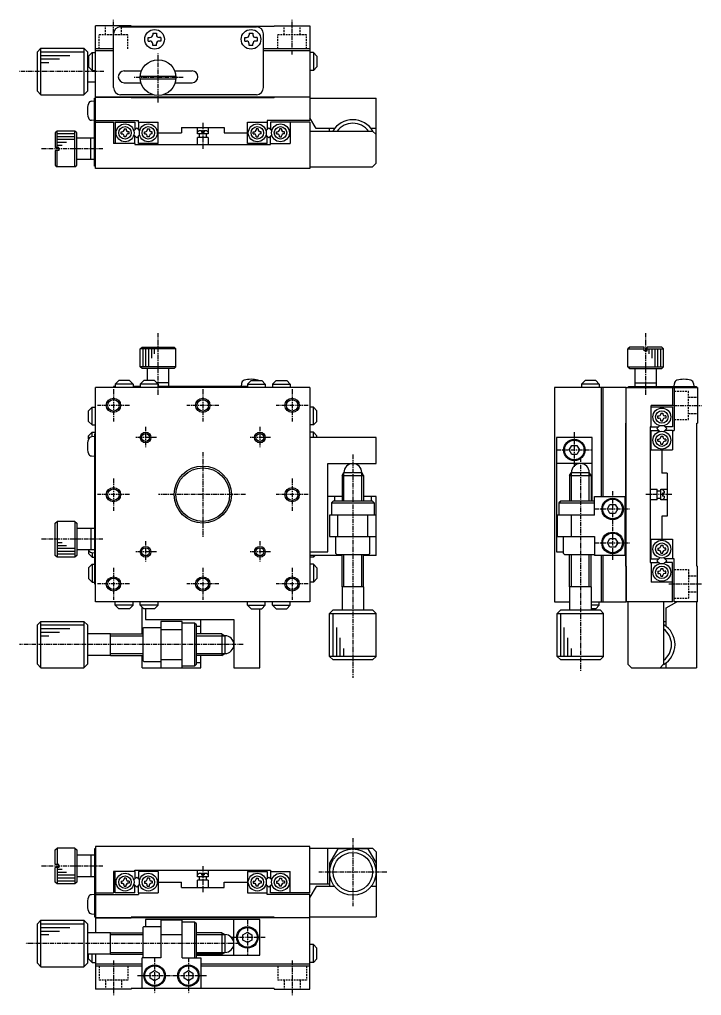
# Model space of a CAD drawing. Extents: x 1013 to 1433, y -26 to 247.
# Drawn here: x 1242.4 to 1433.3, y -26 to 247.3 of the extents above; entities that cross this region are included whole.
import ezdxf

# ---------------------------------------------------------------- set-up
doc = ezdxf.new("R2010")
doc.units = 0
doc.linetypes.add('CENTER', pattern=[2, 1.25, -0.25, 0.25, -0.25])
doc.linetypes.add('DASHED', pattern=[0.75, 0.5, -0.25])
doc.layers.get('0').update_dxf_attribs({"linetype": 'CONTINUOUS'})
doc.layers.add('CENTER', color=1, linetype='CENTER')

msp = doc.modelspace()

# ---------------------------------------------------------------- linework, layer by layer
for p, q in [((1273.69, 245.56), (1263.69, 245.56)), ((1263.69, 225.56), (1263.69, 245.56)), ((1268.69, 228.26), (1268.69, 243.26)), ((1270.69, 245.26), (1308.69, 245.26)), ((1273.69, 245.36), (1273.69, 245.56)), ((1313.69, 245.36), (1273.69, 245.36)), ((1279.69, 243.51), (1279.69, 243.06)), ((1279.69, 243.51), (1280.69, 243.51)), ((1280.69, 243.51), (1280.69, 243.06)), ((1306.69, 243.51), (1306.69, 243.06)), ((1306.69, 243.51), (1307.69, 243.51)), ((1307.69, 243.51), (1307.69, 243.06)), ((1310.69, 228.26), (1310.69, 243.26)), ((1313.69, 245.36), (1313.69, 245.56)), ((1313.69, 245.56), (1323.69, 245.56)), ((1323.69, 245.56), (1323.69, 225.56)), ((1278.44, 241.26), (1278.44, 242.26)), ((1278.44, 242.26), (1278.89, 242.26)), ((1278.44, 241.26), (1278.89, 241.26)), ((1281.94, 242.26), (1281.49, 242.26)), ((1281.94, 241.26), (1281.49, 241.26)), ((1281.94, 242.26), (1281.94, 241.26)), ((1305.44, 241.26), (1305.44, 242.26)), ((1305.44, 242.26), (1305.89, 242.26)), ((1305.44, 241.26), (1305.89, 241.26)), ((1308.94, 242.26), (1308.49, 242.26)), ((1308.94, 241.26), (1308.49, 241.26)), ((1308.94, 242.26), (1308.94, 241.26)), ((1261.73, 237.06), (1262.73, 238.06)), ((1262.73, 238.06), (1262.73, 233.06)), ((1262.73, 238.06), (1263.69, 238.06)), ((1268.69, 239.06), (1263.69, 239.06)), ((1268.69, 238.56), (1263.69, 238.56)), ((1279.69, 240.01), (1279.69, 240.46)), ((1280.69, 240.01), (1279.69, 240.01)), ((1280.69, 240.01), (1280.69, 240.46)), ((1306.69, 240.01), (1306.69, 240.46)), ((1307.69, 240.01), (1306.69, 240.01)), ((1307.69, 240.01), (1307.69, 240.46)), ((1323.69, 239.06), (1310.69, 239.06)), ((1323.69, 238.56), (1310.69, 238.56)), ((1324.65, 238.06), (1323.69, 238.06)), ((1325.65, 237.06), (1324.65, 238.06)), ((1324.65, 238.06), (1324.65, 233.06)), ((1261.73, 237.06), (1261.73, 234.06)), ((1325.65, 237.06), (1325.65, 234.06)), ((1261.73, 234.06), (1262.73, 233.06)), ((1262.73, 233.06), (1263.69, 233.06)), ((1271.69, 232.91), (1276.55, 232.91)), ((1285.84, 232.91), (1290.69, 232.91)), ((1324.65, 233.06), (1323.69, 233.06)), ((1325.65, 234.06), (1324.65, 233.06)), ((1271.69, 229.61), (1276.41, 229.61)), ((1276.21, 231.46), (1286.18, 231.46)), ((1276.21, 230.66), (1286.18, 230.66)), ((1285.98, 229.61), (1290.69, 229.61)), ((1262.55, 224.43), (1263.39, 224.51)), ((1263.39, 225.26), (1263.69, 225.26)), ((1263.39, 206.26), (1263.39, 225.26)), ((1263.69, 225.56), (1273.69, 225.56)), ((1263.69, 205.56), (1263.69, 225.56)), ((1323.69, 225.56), (1263.69, 225.56)), ((1279.79, 226.26), (1270.69, 226.26)), ((1273.69, 225.36), (1273.69, 225.56)), ((1313.69, 225.36), (1273.69, 225.36)), ((1308.69, 226.26), (1282.59, 226.26)), ((1313.69, 225.36), (1313.69, 225.56)), ((1323.69, 225.56), (1313.69, 225.56)), ((1323.69, 225.56), (1323.69, 219.06)), ((1323.69, 225.26), (1342.19, 225.26)), ((1342.19, 207.06), (1342.19, 225.26)), ((1263.39, 219.01), (1262.55, 219.08)), ((1263.69, 219.06), (1275.69, 219.06)), ((1275.69, 218.56), (1275.69, 219.06)), ((1311.69, 219.06), (1311.69, 218.56)), ((1323.69, 219.06), (1311.69, 219.06)), ((1325.43, 216.76), (1323.69, 219.76)), ((1252.89, 216.06), (1252.39, 215.56)), ((1257.89, 216.06), (1252.89, 216.06)), ((1258.39, 215.56), (1257.89, 216.06)), ((1263.69, 218.56), (1268.69, 218.56)), ((1268.69, 218.56), (1268.69, 212.56)), ((1269.19, 218.56), (1269.19, 212.56)), ((1269.19, 218.56), (1274.69, 218.56)), ((1271.64, 216.66), (1271.64, 216.36)), ((1271.64, 216.66), (1272.24, 216.66)), ((1272.24, 216.66), (1272.24, 216.36)), ((1274.37, 216.15), (1275.19, 216.97)), ((1274.69, 218.56), (1274.69, 216.47)), ((1275.19, 216.97), (1276.01, 216.15)), ((1275.69, 218.56), (1281.19, 218.56)), ((1275.69, 218.56), (1275.69, 216.47)), ((1278.14, 216.66), (1278.74, 216.66)), ((1278.14, 216.66), (1278.14, 216.36)), ((1278.74, 216.66), (1278.74, 216.36)), ((1281.19, 212.56), (1281.19, 218.56)), ((1287.69, 217.06), (1287.69, 215.56)), ((1287.69, 217.06), (1299.69, 217.06)), ((1292.19, 215.26), (1292.19, 217.06)), ((1292.69, 216.26), (1292.19, 215.76)), ((1292.69, 216.26), (1293.29, 216.26)), ((1293.29, 216.26), (1293.29, 215.76)), ((1294.09, 216.26), (1294.09, 215.76)), ((1294.09, 216.26), (1294.69, 216.26)), ((1294.69, 216.26), (1295.19, 215.76)), ((1295.19, 217.06), (1295.19, 215.26)), ((1299.69, 217.06), (1299.69, 215.56)), ((1306.19, 212.56), (1306.19, 218.56)), ((1306.19, 218.56), (1311.69, 218.56)), ((1309.24, 216.66), (1308.64, 216.66)), ((1308.64, 216.66), (1308.64, 216.36)), ((1309.24, 216.66), (1309.24, 216.36)), ((1312.19, 216.97), (1311.37, 216.15)), ((1311.69, 218.56), (1311.69, 216.47)), ((1313.01, 216.15), (1312.19, 216.97)), ((1318.19, 218.56), (1312.69, 218.56)), ((1312.69, 218.56), (1312.69, 216.47)), ((1315.74, 216.66), (1315.14, 216.66)), ((1315.14, 216.66), (1315.14, 216.36)), ((1315.74, 216.66), (1315.74, 216.36)), ((1318.19, 218.56), (1318.19, 212.56)), ((1323.69, 218.56), (1318.19, 218.56)), ((1323.69, 218.56), (1323.69, 205.56)), ((1323.69, 216.06), (1341.19, 216.06)), ((1330.57, 216.76), (1325.43, 216.76)), ((1329.19, 216.06), (1329.19, 216.76)), ((1342.19, 216.76), (1340.82, 216.76)), ((1342.19, 215.06), (1341.19, 216.06)), ((1252.39, 215.56), (1252.39, 211.46)), ((1258.39, 206.56), (1258.39, 215.56)), ((1263.39, 214.06), (1258.39, 214.06)), ((1262.39, 208.06), (1262.39, 214.06)), ((1270.84, 215.86), (1271.14, 215.86)), ((1270.84, 215.26), (1270.84, 215.86)), ((1270.84, 215.26), (1271.14, 215.26)), ((1271.64, 214.46), (1271.64, 214.76)), ((1272.24, 214.46), (1271.64, 214.46)), ((1272.24, 214.46), (1272.24, 214.76)), ((1273.04, 215.86), (1272.74, 215.86)), ((1273.04, 215.26), (1272.74, 215.26)), ((1273.04, 215.26), (1273.04, 215.86)), ((1274.37, 214.97), (1275.19, 214.14)), ((1274.69, 212.56), (1274.69, 214.64)), ((1275.19, 214.14), (1276.01, 214.97)), ((1275.69, 212.56), (1275.69, 214.64)), ((1277.34, 215.86), (1277.64, 215.86)), ((1277.34, 215.26), (1277.34, 215.86)), ((1277.34, 215.26), (1277.64, 215.26)), ((1278.14, 214.46), (1278.14, 214.76)), ((1278.74, 214.46), (1278.14, 214.46)), ((1278.74, 214.46), (1278.74, 214.76)), ((1279.54, 215.86), (1279.24, 215.86)), ((1279.54, 215.26), (1279.24, 215.26)), ((1279.54, 215.26), (1279.54, 215.86)), ((1281.19, 215.56), (1287.69, 215.56)), ((1295.19, 215.26), (1292.19, 215.26)), ((1292.19, 212.26), (1292.19, 214.26)), ((1295.19, 214.26), (1292.19, 214.26)), ((1292.69, 215.26), (1292.69, 214.26)), ((1293.29, 215.76), (1294.09, 215.76)), ((1294.69, 214.26), (1294.69, 215.26)), ((1295.19, 214.26), (1295.19, 212.26)), ((1299.69, 215.56), (1306.19, 215.56)), ((1307.84, 215.86), (1308.14, 215.86)), ((1307.84, 215.26), (1307.84, 215.86)), ((1307.84, 215.26), (1308.14, 215.26)), ((1308.64, 214.46), (1308.64, 214.76)), ((1308.64, 214.46), (1309.24, 214.46)), ((1309.24, 214.46), (1309.24, 214.76)), ((1310.04, 215.86), (1309.74, 215.86)), ((1310.04, 215.26), (1309.74, 215.26)), ((1310.04, 215.26), (1310.04, 215.86)), ((1312.19, 214.14), (1311.37, 214.97)), ((1311.69, 212.56), (1311.69, 214.64)), ((1313.01, 214.97), (1312.19, 214.14)), ((1312.69, 212.56), (1312.69, 214.64)), ((1314.34, 215.86), (1314.64, 215.86)), ((1314.34, 215.26), (1314.34, 215.86)), ((1314.34, 215.26), (1314.64, 215.26)), ((1315.14, 214.46), (1315.14, 214.76)), ((1315.14, 214.46), (1315.74, 214.46)), ((1315.74, 214.46), (1315.74, 214.76)), ((1316.54, 215.86), (1316.24, 215.86)), ((1316.54, 215.26), (1316.24, 215.26)), ((1316.54, 215.26), (1316.54, 215.86)), ((1253.39, 211.46), (1252.39, 211.46)), ((1253.39, 210.66), (1252.39, 210.66)), ((1252.39, 210.66), (1252.39, 206.56)), ((1253.39, 211.06), (1253.39, 211.46)), ((1253.39, 211.06), (1253.39, 210.66)), ((1274.69, 212.56), (1268.69, 212.56)), ((1274.69, 212.56), (1274.69, 212.26)), ((1274.69, 212.26), (1312.69, 212.26)), ((1281.19, 212.56), (1275.69, 212.56)), ((1311.69, 212.56), (1306.19, 212.56)), ((1312.69, 212.56), (1318.19, 212.56)), ((1312.69, 212.26), (1312.69, 212.56)), ((1263.39, 208.06), (1258.39, 208.06)), ((1252.39, 206.56), (1252.89, 206.06)), ((1257.89, 206.06), (1252.89, 206.06)), ((1257.89, 206.06), (1258.39, 206.56)), ((1263.69, 206.26), (1263.39, 206.26)), ((1323.69, 205.56), (1263.69, 205.56)), ((1323.69, 206.06), (1341.19, 206.06)), ((1341.19, 206.06), (1342.19, 207.06)), ((1276.19, 155.06), (1276.69, 155.56)), ((1276.19, 150.06), (1276.19, 155.06)), ((1276.69, 155.56), (1285.69, 155.56)), ((1285.69, 155.56), (1286.19, 155.06)), ((1286.19, 150.06), (1286.19, 155.06)), ((1413.19, 155.56), (1412.69, 155.06)), ((1412.69, 150.06), (1412.69, 155.06)), ((1417.29, 155.56), (1413.19, 155.56)), ((1417.29, 154.56), (1417.29, 155.56)), ((1417.69, 154.56), (1417.29, 154.56)), ((1417.69, 154.56), (1418.09, 154.56)), ((1418.09, 154.56), (1418.09, 155.56)), ((1422.19, 155.56), (1418.09, 155.56)), ((1422.69, 155.06), (1422.19, 155.56)), ((1422.69, 150.06), (1422.69, 155.06)), ((1276.69, 149.56), (1276.19, 150.06)), ((1285.69, 149.56), (1276.69, 149.56)), ((1278.19, 146.22), (1278.19, 149.56)), ((1284.19, 144.56), (1284.19, 149.56)), ((1286.19, 150.06), (1285.69, 149.56)), ((1412.69, 150.06), (1413.19, 149.56)), ((1413.19, 149.56), (1422.19, 149.56)), ((1414.69, 144.56), (1414.69, 149.56)), ((1420.69, 144.56), (1420.69, 149.56)), ((1422.19, 149.56), (1422.69, 150.06)), ((1270.19, 146.22), (1269.19, 145.22)), ((1269.19, 145.22), (1269.19, 144.26)), ((1274.19, 145.22), (1269.19, 145.22)), ((1273.19, 146.22), (1270.19, 146.22)), ((1273.19, 146.22), (1274.19, 145.22)), ((1274.19, 145.22), (1274.19, 144.26)), ((1277.19, 146.22), (1276.19, 145.22)), ((1276.19, 145.22), (1276.19, 144.26)), ((1281.19, 145.22), (1276.19, 145.22)), ((1280.19, 146.22), (1277.19, 146.22)), ((1280.19, 146.22), (1281.19, 145.22)), ((1284.19, 145.56), (1280.85, 145.56)), ((1281.19, 145.22), (1281.19, 144.26)), ((1304.52, 145.41), (1304.44, 144.56)), ((1307.19, 146.22), (1306.19, 145.22)), ((1306.19, 145.22), (1306.19, 144.26)), ((1306.19, 145.22), (1311.19, 145.22)), ((1307.19, 146.22), (1310.19, 146.22)), ((1310.19, 146.22), (1311.19, 145.22)), ((1311.19, 145.22), (1311.19, 144.26)), ((1314.19, 146.22), (1313.19, 145.22)), ((1313.19, 145.22), (1318.19, 145.22)), ((1313.19, 145.22), (1313.19, 144.26)), ((1314.19, 146.22), (1317.19, 146.22)), ((1317.19, 146.22), (1318.19, 145.22)), ((1318.19, 145.22), (1318.19, 144.26)), ((1400.69, 146.22), (1399.69, 145.22)), ((1399.69, 145.22), (1399.69, 144.26)), ((1404.69, 145.22), (1399.69, 145.22)), ((1403.69, 146.22), (1400.69, 146.22)), ((1403.69, 146.22), (1404.69, 145.22)), ((1404.69, 145.22), (1404.69, 144.26)), ((1414.69, 145.56), (1420.69, 145.56)), ((1425.64, 144.56), (1425.72, 145.41)), ((1431.07, 145.41), (1431.14, 144.56)), ((1323.69, 144.26), (1263.69, 144.26)), ((1263.69, 84.26), (1263.69, 144.26)), ((1269.19, 144.56), (1268.69, 144.56)), ((1268.69, 144.56), (1268.69, 144.26)), ((1276.19, 144.56), (1274.19, 144.56)), ((1306.19, 144.56), (1281.19, 144.56)), ((1323.69, 144.26), (1323.69, 84.26)), ((1412.19, 144.26), (1392.19, 144.26)), ((1392.19, 144.26), (1392.19, 84.26)), ((1405.19, 144.26), (1405.19, 113.76)), ((1405.69, 144.26), (1405.69, 113.76)), ((1412.19, 134.26), (1412.19, 144.26)), ((1412.19, 144.26), (1432.19, 144.26)), ((1412.19, 84.26), (1412.19, 144.26)), ((1412.89, 144.26), (1412.89, 144.56)), ((1412.89, 144.56), (1431.89, 144.56)), ((1425.19, 144.26), (1425.19, 139.26)), ((1425.69, 144.26), (1425.69, 132.26)), ((1431.89, 144.56), (1431.89, 144.26)), ((1432.19, 144.26), (1432.19, 134.26)), ((1261.73, 137.76), (1262.73, 138.76)), ((1261.73, 134.76), (1261.73, 137.76)), ((1262.73, 138.76), (1263.69, 138.76)), ((1262.73, 133.76), (1262.73, 138.76)), ((1324.65, 138.76), (1323.69, 138.76)), ((1325.65, 137.76), (1324.65, 138.76)), ((1324.65, 133.76), (1324.65, 138.76)), ((1325.65, 134.76), (1325.65, 137.76)), ((1425.19, 139.26), (1419.19, 139.26)), ((1419.19, 133.26), (1419.19, 139.26)), ((1425.19, 138.76), (1419.19, 138.76)), ((1421.89, 137.11), (1421.89, 136.81)), ((1421.89, 137.11), (1422.49, 137.11)), ((1422.49, 137.11), (1422.49, 136.81)), ((1425.19, 138.76), (1425.19, 133.26)), ((1261.73, 134.76), (1262.73, 133.76)), ((1325.65, 134.76), (1324.65, 133.76)), ((1411.99, 134.26), (1412.19, 134.26)), ((1411.99, 134.26), (1411.99, 94.26)), ((1421.09, 136.31), (1421.39, 136.31)), ((1421.09, 135.71), (1421.09, 136.31)), ((1421.09, 135.71), (1421.39, 135.71)), ((1421.89, 134.91), (1421.89, 135.21)), ((1421.89, 134.91), (1422.49, 134.91)), ((1422.49, 134.91), (1422.49, 135.21)), ((1423.29, 136.31), (1422.99, 136.31)), ((1423.29, 135.71), (1422.99, 135.71)), ((1423.29, 136.31), (1423.29, 135.71)), ((1431.99, 134.26), (1432.19, 134.26)), ((1431.99, 94.26), (1431.99, 134.26)), ((1261.73, 130.76), (1262.73, 131.76)), ((1262.73, 133.76), (1263.69, 133.76)), ((1262.73, 130.43), (1262.73, 131.76)), ((1262.73, 131.76), (1263.69, 131.76)), ((1263.39, 131.26), (1263.69, 131.26)), ((1263.39, 131.26), (1263.39, 89.26)), ((1324.65, 133.76), (1323.69, 133.76)), ((1324.65, 131.76), (1323.69, 131.76)), ((1325.65, 130.76), (1324.65, 131.76)), ((1324.65, 130.26), (1324.65, 131.76)), ((1419.19, 133.26), (1418.89, 133.26)), ((1418.89, 133.26), (1418.89, 95.26)), ((1419.19, 133.26), (1421.28, 133.26)), ((1419.19, 132.26), (1421.28, 132.26)), ((1419.19, 126.76), (1419.19, 132.26)), ((1421.6, 133.58), (1420.78, 132.76)), ((1420.78, 132.76), (1421.6, 131.94)), ((1422.79, 133.58), (1423.61, 132.76)), ((1423.61, 132.76), (1422.79, 131.94)), ((1425.19, 133.26), (1423.11, 133.26)), ((1425.19, 132.26), (1423.11, 132.26)), ((1425.19, 132.26), (1425.69, 132.26)), ((1425.19, 132.26), (1425.19, 126.76)), ((1261.73, 129.91), (1261.73, 130.76)), ((1263.39, 130.51), (1262.55, 130.43)), ((1342.19, 130.26), (1323.69, 130.26)), ((1325.65, 130.26), (1325.65, 130.76)), ((1342.19, 122.96), (1342.19, 130.26)), ((1402.69, 130.26), (1392.69, 130.26)), ((1392.69, 130.26), (1392.69, 98.26)), ((1402.69, 112.51), (1402.69, 130.26)), ((1421.09, 129.81), (1421.39, 129.81)), ((1421.09, 129.21), (1421.09, 129.81)), ((1421.09, 129.21), (1421.39, 129.21)), ((1421.89, 130.61), (1421.89, 130.31)), ((1421.89, 130.61), (1422.49, 130.61)), ((1421.89, 128.41), (1421.89, 128.71)), ((1422.49, 130.61), (1422.49, 130.31)), ((1422.49, 128.41), (1422.49, 128.71)), ((1423.29, 129.81), (1422.99, 129.81)), ((1423.29, 129.21), (1422.99, 129.21)), ((1423.29, 129.81), (1423.29, 129.21)), ((1419.19, 126.76), (1425.19, 126.76)), ((1421.89, 128.41), (1422.49, 128.41)), ((1422.19, 126.76), (1422.19, 120.26)), ((1262.55, 125.08), (1263.39, 125.01)), ((1328.69, 122.96), (1342.19, 122.96)), ((1328.69, 98.26), (1328.69, 122.96)), ((1402.69, 122.96), (1392.69, 122.96)), ((1423.69, 120.26), (1422.19, 120.26)), ((1423.69, 120.26), (1423.69, 108.26)), ((1418.89, 115.76), (1420.89, 115.76)), ((1420.89, 112.76), (1420.89, 115.76)), ((1421.89, 115.26), (1420.89, 115.26)), ((1421.89, 115.76), (1423.69, 115.76)), ((1421.89, 112.76), (1421.89, 115.76)), ((1422.89, 115.26), (1422.39, 115.76)), ((1422.89, 115.26), (1422.89, 114.66)), ((1332.69, 113.76), (1328.69, 113.76)), ((1330.57, 113.76), (1330.57, 112.51)), ((1342.19, 113.76), (1338.69, 113.76)), ((1340.82, 113.76), (1340.82, 112.51)), ((1342.19, 97.26), (1342.19, 113.76)), ((1403.39, 108.51), (1403.39, 113.76)), ((1403.39, 113.76), (1411.89, 113.76)), ((1411.89, 97.26), (1411.89, 113.76)), ((1420.89, 112.76), (1418.89, 112.76)), ((1420.89, 113.26), (1421.89, 113.26)), ((1423.69, 112.76), (1421.89, 112.76)), ((1422.89, 114.66), (1422.39, 114.66)), ((1422.39, 114.66), (1422.39, 113.86)), ((1422.89, 113.86), (1422.39, 113.86)), ((1422.89, 113.26), (1422.39, 112.76)), ((1422.89, 113.86), (1422.89, 113.26)), ((1252.39, 106.26), (1252.89, 106.76)), ((1257.89, 106.76), (1252.89, 106.76)), ((1257.89, 106.76), (1258.39, 106.26)), ((1329.19, 108.51), (1329.19, 102.51)), ((1342.19, 108.51), (1329.19, 108.51)), ((1331.49, 102.51), (1331.49, 108.51)), ((1339.9, 102.51), (1339.9, 108.51)), ((1392.89, 108.51), (1392.89, 102.51)), ((1403.39, 108.51), (1392.89, 108.51)), ((1396.89, 102.51), (1396.89, 108.51)), ((1422.19, 108.26), (1422.19, 101.76)), ((1423.69, 108.26), (1422.19, 108.26)), ((1252.39, 97.26), (1252.39, 106.26)), ((1258.39, 106.26), (1258.39, 97.26)), ((1263.39, 104.76), (1258.39, 104.76)), ((1262.39, 104.76), (1262.39, 98.76)), ((1329.19, 102.51), (1342.19, 102.51)), ((1392.89, 102.51), (1403.39, 102.51)), ((1403.39, 102.51), (1403.39, 97.26)), ((1419.19, 101.76), (1425.19, 101.76)), ((1419.19, 96.26), (1419.19, 101.76)), ((1425.19, 101.76), (1425.19, 96.26)), ((1263.39, 98.76), (1258.39, 98.76)), ((1261.73, 98.64), (1261.73, 97.76)), ((1421.09, 99.31), (1421.39, 99.31)), ((1421.09, 99.31), (1421.09, 98.71)), ((1421.09, 98.71), (1421.39, 98.71)), ((1421.89, 100.11), (1421.89, 99.81)), ((1421.89, 100.11), (1422.49, 100.11)), ((1422.49, 100.11), (1422.49, 99.81)), ((1423.29, 99.31), (1422.99, 99.31)), ((1423.29, 98.71), (1422.99, 98.71)), ((1423.29, 98.71), (1423.29, 99.31)), ((1252.89, 96.76), (1252.39, 97.26)), ((1257.89, 96.76), (1252.89, 96.76)), ((1258.39, 97.26), (1257.89, 96.76)), ((1261.73, 97.76), (1262.73, 96.76)), ((1262.55, 98.08), (1263.39, 98.01)), ((1262.73, 98.07), (1262.73, 96.76)), ((1262.73, 96.76), (1263.39, 96.76)), ((1323.69, 98.26), (1328.69, 98.26)), ((1332.69, 97.26), (1323.69, 97.26)), ((1324.65, 96.76), (1323.69, 96.76)), ((1325.15, 97.26), (1324.65, 96.76)), ((1324.65, 97.26), (1324.65, 96.76)), ((1342.19, 97.26), (1338.69, 97.26)), ((1392.69, 98.26), (1394.64, 98.26)), ((1411.89, 97.26), (1403.39, 97.26)), ((1405.19, 97.26), (1405.19, 84.26)), ((1405.69, 97.26), (1405.69, 84.26)), ((1419.19, 96.26), (1421.28, 96.26)), ((1420.78, 95.76), (1421.6, 96.58)), ((1421.6, 94.94), (1420.78, 95.76)), ((1421.89, 97.91), (1421.89, 98.21)), ((1421.89, 97.91), (1422.49, 97.91)), ((1422.49, 97.91), (1422.49, 98.21)), ((1423.61, 95.76), (1422.79, 96.58)), ((1422.79, 94.94), (1423.61, 95.76)), ((1425.19, 96.26), (1423.11, 96.26)), ((1425.69, 96.26), (1425.19, 96.26)), ((1425.69, 84.26), (1425.69, 96.26)), ((1261.73, 93.76), (1262.73, 94.76)), ((1261.73, 93.76), (1261.73, 90.76)), ((1262.73, 94.76), (1263.39, 94.76)), ((1262.73, 94.76), (1262.73, 89.76)), ((1324.65, 94.76), (1323.69, 94.76)), ((1324.65, 94.76), (1324.65, 89.76)), ((1325.65, 93.76), (1324.65, 94.76)), ((1325.65, 93.76), (1325.65, 90.76)), ((1411.99, 94.26), (1412.19, 94.26)), ((1412.19, 94.26), (1412.19, 84.26)), ((1418.89, 95.26), (1419.19, 95.26)), ((1419.19, 95.26), (1419.19, 89.76)), ((1419.19, 95.26), (1421.28, 95.26)), ((1421.89, 93.61), (1421.89, 93.31)), ((1421.89, 93.61), (1422.49, 93.61)), ((1422.49, 93.61), (1422.49, 93.31)), ((1425.19, 95.26), (1423.11, 95.26)), ((1425.19, 89.76), (1425.19, 95.26)), ((1431.99, 94.26), (1432.19, 94.26)), ((1432.19, 84.26), (1432.19, 94.26)), ((1261.73, 90.76), (1262.73, 89.76)), ((1325.65, 90.76), (1324.65, 89.76)), ((1421.09, 92.81), (1421.39, 92.81)), ((1421.09, 92.81), (1421.09, 92.21)), ((1421.09, 92.21), (1421.39, 92.21)), ((1421.89, 91.41), (1421.89, 91.71)), ((1421.89, 91.41), (1422.49, 91.41)), ((1422.49, 91.41), (1422.49, 91.71)), ((1423.29, 92.81), (1422.99, 92.81)), ((1423.29, 92.21), (1422.99, 92.21)), ((1423.29, 92.21), (1423.29, 92.81)), ((1262.73, 89.76), (1263.39, 89.76)), ((1263.39, 89.26), (1263.69, 89.26)), ((1324.65, 89.76), (1323.69, 89.76)), ((1425.19, 89.76), (1419.19, 89.76)), ((1425.19, 84.26), (1425.19, 89.76)), ((1323.69, 84.26), (1263.69, 84.26)), ((1269.19, 83.3), (1269.19, 84.26)), ((1274.19, 83.3), (1269.19, 83.3)), ((1270.19, 82.3), (1269.19, 83.3)), ((1273.19, 82.3), (1270.19, 82.3)), ((1273.19, 82.3), (1274.19, 83.3)), ((1274.19, 83.3), (1274.19, 84.26)), ((1276.19, 83.3), (1276.19, 84.26)), ((1281.19, 83.3), (1276.19, 83.3)), ((1277.19, 82.3), (1276.19, 83.3)), ((1276.69, 75.26), (1276.69, 82.8)), ((1280.19, 82.3), (1277.19, 82.3)), ((1277.69, 82.3), (1277.69, 79.26)), ((1280.19, 82.3), (1281.19, 83.3)), ((1281.19, 83.3), (1281.19, 84.26)), ((1306.19, 83.3), (1306.19, 84.26)), ((1306.19, 83.3), (1311.19, 83.3)), ((1307.19, 82.3), (1306.19, 83.3)), ((1307.19, 82.3), (1310.19, 82.3)), ((1309.69, 65.76), (1309.69, 82.3)), ((1310.19, 82.3), (1311.19, 83.3)), ((1311.19, 83.3), (1311.19, 84.26)), ((1313.19, 83.3), (1313.19, 84.26)), ((1313.19, 83.3), (1318.19, 83.3)), ((1314.19, 82.3), (1313.19, 83.3)), ((1314.19, 82.3), (1317.19, 82.3)), ((1317.19, 82.3), (1318.19, 83.3)), ((1318.19, 83.3), (1318.19, 84.26)), ((1392.19, 84.26), (1396.39, 84.26)), ((1402.39, 84.26), (1412.19, 84.26)), ((1404.69, 83.3), (1402.39, 83.3)), ((1403.69, 82.3), (1402.39, 82.3)), ((1403.69, 82.3), (1404.69, 83.3)), ((1404.69, 83.3), (1404.69, 84.26)), ((1425.19, 84.26), (1412.19, 84.26)), ((1412.69, 84.26), (1412.69, 66.76)), ((1422.69, 84.26), (1422.69, 66.76)), ((1423.39, 82.53), (1426.39, 84.26)), ((1423.39, 77.38), (1423.39, 82.53)), ((1432.19, 84.26), (1425.69, 84.26)), ((1431.89, 84.26), (1431.89, 65.76)), ((1277.69, 79.26), (1302.39, 79.26)), ((1293.19, 75.26), (1293.19, 79.26)), ((1302.39, 79.26), (1302.39, 65.76)), ((1287.94, 78.76), (1281.94, 78.76)), ((1281.94, 78.76), (1281.94, 65.76)), ((1287.94, 65.76), (1287.94, 78.76)), ((1293.19, 77.38), (1291.94, 77.38)), ((1422.69, 78.76), (1423.39, 78.76)), ((1281.94, 76.46), (1287.94, 76.46)), ((1276.69, 65.76), (1276.69, 69.26)), ((1293.19, 65.76), (1293.19, 69.26)), ((1276.69, 65.76), (1293.19, 65.76)), ((1281.94, 68.05), (1287.94, 68.05)), ((1293.19, 67.13), (1291.94, 67.13)), ((1302.39, 65.76), (1309.69, 65.76)), ((1412.69, 66.76), (1413.69, 65.76)), ((1413.69, 65.76), (1431.89, 65.76)), ((1421.69, 65.76), (1422.69, 66.76)), ((1423.39, 65.76), (1423.39, 67.13)), ((1252.39, 14.76), (1252.89, 15.26)), ((1252.39, 10.66), (1252.39, 14.76)), ((1257.89, 15.26), (1252.89, 15.26)), ((1257.89, 15.26), (1258.39, 14.76)), ((1258.39, 14.76), (1258.39, 5.76)), ((1263.69, 15.06), (1263.39, 15.06)), ((1263.39, 15.06), (1263.39, -3.94)), ((1263.69, 15.76), (1263.69, -4.24)), ((1323.69, 15.76), (1263.69, 15.76)), ((1323.69, 2.76), (1323.69, 15.76)), ((1323.69, 15.26), (1341.19, 15.26)), ((1328.69, 5.26), (1328.69, 15.26)), ((1331.49, 15.06), (1329.19, 11.08)), ((1339.9, 15.06), (1331.49, 15.06)), ((1339.9, 15.06), (1342.19, 11.08)), ((1341.19, 15.26), (1342.19, 14.26)), ((1342.19, 14.26), (1342.19, -3.94)), ((1263.39, 13.26), (1258.39, 13.26)), ((1262.39, 13.26), (1262.39, 7.26)), ((1329.19, 11.08), (1329.19, 4.56)), ((1253.39, 10.66), (1252.39, 10.66)), ((1253.39, 9.86), (1252.39, 9.86)), ((1252.39, 5.76), (1252.39, 9.86)), ((1253.39, 10.26), (1253.39, 10.66)), ((1253.39, 10.26), (1253.39, 9.86)), ((1268.69, 8.76), (1268.69, 2.76)), ((1274.69, 8.76), (1268.69, 8.76)), ((1269.19, 2.76), (1269.19, 8.76)), ((1274.69, 8.76), (1274.69, 9.06)), ((1274.69, 9.06), (1312.69, 9.06)), ((1274.69, 8.76), (1274.69, 6.67)), ((1275.69, 8.76), (1275.69, 6.67)), ((1281.19, 8.76), (1275.69, 8.76)), ((1281.19, 8.76), (1281.19, 2.76)), ((1292.19, 7.26), (1292.19, 9.06)), ((1292.69, 8.26), (1292.19, 7.76)), ((1292.69, 8.26), (1293.29, 8.26)), ((1293.29, 8.26), (1293.29, 7.76)), ((1294.09, 8.26), (1294.09, 7.76)), ((1294.09, 8.26), (1294.69, 8.26)), ((1294.69, 8.26), (1295.19, 7.76)), ((1295.19, 9.06), (1295.19, 7.26)), ((1306.19, 8.76), (1306.19, 2.76)), ((1306.19, 8.76), (1311.69, 8.76)), ((1311.69, 8.76), (1311.69, 6.67)), ((1312.69, 9.06), (1312.69, 8.76)), ((1312.69, 8.76), (1318.19, 8.76)), ((1312.69, 8.76), (1312.69, 6.67)), ((1318.19, 2.76), (1318.19, 8.76)), ((1252.89, 5.26), (1252.39, 5.76)), ((1258.39, 5.76), (1257.89, 5.26)), ((1263.39, 7.26), (1258.39, 7.26)), ((1270.84, 6.06), (1271.14, 6.06)), ((1270.84, 6.06), (1270.84, 5.46)), ((1271.64, 6.86), (1271.64, 6.56)), ((1272.24, 6.86), (1271.64, 6.86)), ((1272.24, 6.86), (1272.24, 6.56)), ((1273.04, 6.06), (1272.74, 6.06)), ((1273.04, 6.06), (1273.04, 5.46)), ((1274.37, 6.35), (1275.19, 7.17)), ((1275.19, 7.17), (1276.01, 6.35)), ((1277.34, 6.06), (1277.64, 6.06)), ((1277.34, 6.06), (1277.34, 5.46)), ((1278.14, 6.86), (1278.14, 6.56)), ((1278.74, 6.86), (1278.14, 6.86)), ((1278.74, 6.86), (1278.74, 6.56)), ((1279.54, 6.06), (1279.24, 6.06)), ((1279.54, 6.06), (1279.54, 5.46)), ((1281.19, 5.76), (1287.69, 5.76)), ((1287.69, 4.26), (1287.69, 5.76)), ((1295.19, 7.26), (1292.19, 7.26)), ((1292.19, 4.26), (1292.19, 6.26)), ((1295.19, 6.26), (1292.19, 6.26)), ((1292.69, 7.26), (1292.69, 6.26)), ((1293.29, 7.76), (1294.09, 7.76)), ((1294.69, 6.26), (1294.69, 7.26)), ((1295.19, 6.26), (1295.19, 4.26)), ((1299.69, 4.26), (1299.69, 5.76)), ((1299.69, 5.76), (1306.19, 5.76)), ((1307.84, 6.06), (1308.14, 6.06)), ((1307.84, 6.06), (1307.84, 5.46)), ((1308.64, 6.86), (1308.64, 6.56)), ((1308.64, 6.86), (1309.24, 6.86)), ((1309.24, 6.86), (1309.24, 6.56)), ((1310.04, 6.06), (1309.74, 6.06)), ((1310.04, 6.06), (1310.04, 5.46)), ((1312.19, 7.17), (1311.37, 6.35)), ((1313.01, 6.35), (1312.19, 7.17)), ((1314.34, 6.06), (1314.64, 6.06)), ((1314.34, 6.06), (1314.34, 5.46)), ((1315.14, 6.86), (1315.14, 6.56)), ((1315.14, 6.86), (1315.74, 6.86)), ((1315.74, 6.86), (1315.74, 6.56)), ((1316.54, 6.06), (1316.24, 6.06)), ((1316.54, 6.06), (1316.54, 5.46)), ((1257.89, 5.26), (1252.89, 5.26)), ((1263.69, 2.76), (1268.69, 2.76)), ((1274.69, 2.76), (1269.19, 2.76)), ((1270.84, 5.46), (1271.14, 5.46)), ((1271.64, 4.66), (1271.64, 4.96)), ((1271.64, 4.66), (1272.24, 4.66)), ((1272.24, 4.66), (1272.24, 4.96)), ((1273.04, 5.46), (1272.74, 5.46)), ((1274.37, 5.17), (1275.19, 4.34)), ((1274.69, 2.76), (1274.69, 4.84)), ((1275.19, 4.34), (1276.01, 5.17)), ((1275.69, 2.76), (1275.69, 4.84)), ((1275.69, 2.76), (1275.69, 2.26)), ((1275.69, 2.76), (1281.19, 2.76)), ((1277.34, 5.46), (1277.64, 5.46)), ((1278.14, 4.66), (1278.14, 4.96)), ((1278.14, 4.66), (1278.74, 4.66)), ((1278.74, 4.66), (1278.74, 4.96)), ((1279.54, 5.46), (1279.24, 5.46)), ((1287.69, 4.26), (1299.69, 4.26)), ((1306.19, 2.76), (1311.69, 2.76)), ((1307.84, 5.46), (1308.14, 5.46)), ((1308.64, 4.66), (1308.64, 4.96)), ((1309.24, 4.66), (1308.64, 4.66)), ((1309.24, 4.66), (1309.24, 4.96)), ((1310.04, 5.46), (1309.74, 5.46)), ((1312.19, 4.34), (1311.37, 5.17)), ((1311.69, 2.76), (1311.69, 4.84)), ((1311.69, 2.26), (1311.69, 2.76)), ((1313.01, 5.17), (1312.19, 4.34)), ((1312.69, 2.76), (1312.69, 4.84)), ((1318.19, 2.76), (1312.69, 2.76)), ((1314.34, 5.46), (1314.64, 5.46)), ((1315.14, 4.66), (1315.14, 4.96)), ((1315.74, 4.66), (1315.14, 4.66)), ((1315.74, 4.66), (1315.74, 4.96)), ((1316.54, 5.46), (1316.24, 5.46)), ((1323.69, 2.76), (1318.19, 2.76)), ((1323.69, 5.26), (1329.19, 5.26)), ((1325.43, 4.56), (1323.69, 1.56)), ((1330.57, 4.56), (1325.43, 4.56)), ((1342.19, 4.56), (1340.82, 4.56)), ((1263.39, 2.31), (1262.55, 2.23)), ((1263.69, 2.26), (1275.69, 2.26)), ((1323.69, 2.26), (1311.69, 2.26)), ((1323.69, -4.24), (1323.69, 2.26)), ((1262.55, -3.12), (1263.39, -3.19)), ((1263.39, -3.94), (1263.69, -3.94)), ((1263.69, -4.24), (1273.69, -4.24)), ((1263.69, -4.24), (1263.69, -8.44)), ((1323.69, -4.24), (1263.69, -4.24)), ((1273.69, -4.04), (1273.69, -4.24)), ((1313.69, -4.04), (1273.69, -4.04)), ((1277.69, -4.74), (1277.69, -6.69)), ((1309.69, -4.74), (1277.69, -4.74)), ((1287.94, -4.94), (1281.94, -4.94)), ((1281.94, -4.94), (1281.94, -15.44)), ((1287.94, -15.44), (1287.94, -4.94)), ((1302.39, -14.74), (1302.39, -4.74)), ((1309.69, -14.74), (1309.69, -4.74)), ((1313.69, -4.04), (1313.69, -4.24)), ((1323.69, -4.24), (1313.69, -4.24)), ((1323.69, -3.94), (1342.19, -3.94)), ((1323.69, -24.24), (1323.69, -4.24)), ((1281.94, -8.94), (1287.94, -8.94)), ((1324.65, -11.74), (1323.69, -11.74)), ((1325.65, -12.74), (1324.65, -11.74)), ((1324.65, -16.74), (1324.65, -11.74)), ((1325.65, -15.74), (1325.65, -12.74)), ((1261.73, -15.74), (1261.73, -14.44)), ((1261.73, -15.74), (1262.73, -16.74)), ((1262.73, -16.74), (1262.73, -14.44)), ((1263.69, -14.44), (1263.69, -24.24)), ((1276.69, -23.94), (1276.69, -15.44)), ((1281.94, -15.44), (1276.69, -15.44)), ((1287.94, -15.44), (1293.19, -15.44)), ((1291.94, -14.74), (1309.69, -14.74)), ((1293.19, -15.44), (1293.19, -23.94)), ((1325.65, -15.74), (1324.65, -16.74)), ((1262.73, -16.74), (1263.69, -16.74)), ((1276.69, -17.24), (1263.69, -17.24)), ((1276.69, -17.74), (1263.69, -17.74)), ((1323.69, -17.24), (1293.19, -17.24)), ((1323.69, -17.74), (1293.19, -17.74)), ((1324.65, -16.74), (1323.69, -16.74)), ((1273.69, -24.24), (1263.69, -24.24)), ((1273.69, -24.04), (1273.69, -24.24)), ((1313.69, -24.04), (1273.69, -24.04)), ((1276.69, -23.94), (1293.19, -23.94)), ((1313.69, -24.04), (1313.69, -24.24)), ((1313.69, -24.24), (1323.69, -24.24))]:
    msp.add_line(p, q)
at = {"color": 3, "linetype": 'DASHED'}
for p, q in [((1266.44, 243.06), (1266.44, 245.56)), ((1270.94, 243.06), (1270.94, 245.56)), ((1316.44, 243.06), (1316.44, 245.56)), ((1320.94, 243.06), (1320.94, 245.56)), ((1272.69, 243.06), (1264.69, 243.06)), ((1264.69, 239.06), (1264.69, 243.06)), ((1272.69, 239.06), (1272.69, 243.06)), ((1322.69, 243.06), (1314.69, 243.06)), ((1314.69, 239.06), (1314.69, 243.06)), ((1322.69, 239.06), (1322.69, 243.06)), ((1425.69, 143.26), (1429.69, 143.26)), ((1429.69, 135.26), (1429.69, 143.26)), ((1429.69, 141.51), (1432.19, 141.51)), ((1429.69, 137.01), (1432.19, 137.01)), ((1425.69, 135.26), (1429.69, 135.26)), ((1425.69, 93.26), (1429.69, 93.26)), ((1429.69, 93.26), (1429.69, 85.26)), ((1429.69, 91.51), (1432.19, 91.51)), ((1425.69, 85.26), (1429.69, 85.26)), ((1429.69, 87.01), (1432.19, 87.01)), ((1264.69, -17.74), (1264.69, -21.74)), ((1272.69, -17.74), (1272.69, -21.74)), ((1314.69, -17.74), (1314.69, -21.74)), ((1322.69, -17.74), (1322.69, -21.74)), ((1272.69, -21.74), (1264.69, -21.74)), ((1266.44, -21.74), (1266.44, -24.24)), ((1270.94, -21.74), (1270.94, -24.24)), ((1322.69, -21.74), (1314.69, -21.74)), ((1316.44, -21.74), (1316.44, -24.24)), ((1320.94, -21.74), (1320.94, -24.24))]:
    msp.add_line(p, q, dxfattribs=at)
at = {"color": 7, "linetype": 'CONTINUOUS'}
for p, q in [((1247.39, 238.26), (1248.39, 239.26)), ((1247.39, 227.26), (1247.39, 238.26)), ((1248.39, 239.26), (1260.39, 239.26)), ((1248.39, 226.26), (1248.39, 239.26)), ((1261.39, 238.26), (1260.39, 239.26)), ((1260.39, 239.26), (1260.39, 226.26)), ((1261.39, 238.26), (1261.39, 227.26)), ((1261.73, 235.76), (1261.39, 235.76)), ((1263.69, 229.76), (1261.39, 229.76)), ((1247.39, 227.26), (1248.39, 226.26)), ((1261.39, 227.26), (1260.39, 226.26)), ((1248.39, 226.26), (1260.39, 226.26)), ((1332.69, 119.59), (1333.19, 120.46)), ((1333.19, 120.46), (1338.19, 120.46)), ((1338.69, 119.59), (1338.19, 120.46)), ((1396.39, 119.59), (1396.89, 120.46)), ((1396.89, 120.46), (1401.89, 120.46)), ((1402.39, 119.59), (1401.89, 120.46)), ((1332.69, 119.59), (1332.69, 112.46)), ((1332.69, 119.59), (1338.69, 119.59)), ((1338.69, 119.59), (1338.69, 112.46)), ((1396.39, 119.59), (1396.39, 112.46)), ((1396.39, 119.59), (1402.39, 119.59)), ((1402.39, 119.59), (1402.39, 112.46)), ((1330.19, 112.46), (1329.69, 111.96)), ((1341.19, 112.46), (1330.19, 112.46)), ((1341.19, 112.46), (1341.69, 111.96)), ((1393.89, 112.46), (1393.39, 111.96)), ((1403.39, 112.46), (1393.89, 112.46)), ((1329.69, 111.96), (1341.69, 111.96)), ((1329.69, 111.96), (1329.69, 108.46)), ((1341.69, 111.96), (1341.69, 108.46)), ((1393.39, 111.96), (1393.39, 108.46)), ((1393.39, 111.96), (1403.39, 111.96)), ((1330.94, 97.76), (1330.94, 102.46)), ((1340.44, 97.76), (1340.44, 102.46)), ((1394.64, 97.76), (1394.64, 102.46)), ((1331.24, 97.46), (1330.94, 97.76)), ((1331.24, 97.46), (1340.14, 97.46)), ((1332.69, 88.46), (1332.69, 97.46)), ((1338.69, 88.46), (1338.69, 97.46)), ((1340.14, 97.46), (1340.44, 97.76)), ((1394.94, 97.46), (1394.64, 97.76)), ((1394.94, 97.46), (1403.39, 97.46)), ((1396.39, 88.46), (1396.39, 97.46)), ((1402.39, 88.46), (1402.39, 97.46)), ((1332.69, 88.46), (1332.69, 81.96)), ((1338.69, 88.46), (1332.69, 88.46)), ((1338.69, 88.46), (1338.69, 81.96)), ((1396.39, 88.46), (1396.39, 81.96)), ((1402.39, 88.46), (1396.39, 88.46)), ((1402.39, 88.46), (1402.39, 81.96)), ((1330.19, 81.96), (1329.19, 80.96)), ((1329.19, 80.96), (1342.19, 80.96)), ((1329.19, 68.96), (1329.19, 80.96)), ((1330.19, 81.96), (1341.19, 81.96)), ((1341.19, 81.96), (1342.19, 80.96)), ((1342.19, 68.96), (1342.19, 80.96)), ((1393.89, 81.96), (1392.89, 80.96)), ((1392.89, 80.96), (1405.89, 80.96)), ((1392.89, 68.96), (1392.89, 80.96)), ((1393.89, 81.96), (1404.89, 81.96)), ((1404.89, 81.96), (1405.89, 80.96)), ((1405.89, 68.96), (1405.89, 80.96)), ((1247.39, 77.76), (1248.39, 78.76)), ((1247.39, 66.76), (1247.39, 77.76)), ((1248.39, 65.76), (1248.39, 78.76)), ((1248.39, 78.76), (1260.39, 78.76)), ((1260.39, 78.76), (1260.39, 65.76)), ((1261.39, 77.76), (1260.39, 78.76)), ((1261.39, 77.76), (1261.39, 66.76)), ((1276.89, 76.71), (1277.19, 77.01)), ((1276.89, 76.71), (1276.89, 67.81)), ((1277.19, 77.01), (1281.89, 77.01)), ((1291.39, 78.26), (1287.89, 78.26)), ((1291.39, 78.26), (1291.39, 66.26)), ((1291.89, 77.76), (1291.39, 78.26)), ((1291.89, 66.76), (1291.89, 77.76)), ((1267.89, 75.26), (1261.39, 75.26)), ((1267.89, 69.26), (1267.89, 75.26)), ((1267.89, 75.26), (1276.89, 75.26)), ((1299.03, 75.26), (1291.89, 75.26)), ((1299.03, 75.26), (1299.03, 69.26)), ((1299.03, 75.26), (1299.89, 74.76)), ((1299.89, 74.76), (1299.89, 69.76)), ((1267.89, 69.26), (1261.39, 69.26)), ((1267.89, 69.26), (1276.89, 69.26)), ((1299.03, 69.26), (1291.89, 69.26)), ((1299.03, 69.26), (1299.89, 69.76)), ((1342.19, 68.96), (1329.19, 68.96)), ((1330.19, 67.96), (1329.19, 68.96)), ((1341.19, 67.96), (1342.19, 68.96)), ((1393.89, 67.96), (1392.89, 68.96)), ((1405.89, 68.96), (1392.89, 68.96)), ((1404.89, 67.96), (1405.89, 68.96)), ((1247.39, 66.76), (1248.39, 65.76)), ((1248.39, 65.76), (1260.39, 65.76)), ((1261.39, 66.76), (1260.39, 65.76)), ((1276.89, 67.81), (1277.19, 67.51)), ((1277.19, 67.51), (1281.89, 67.51)), ((1291.39, 66.26), (1287.89, 66.26)), ((1291.89, 66.76), (1291.39, 66.26)), ((1341.19, 67.96), (1330.19, 67.96)), ((1404.89, 67.96), (1393.89, 67.96)), ((1247.39, -5.94), (1248.39, -4.94)), ((1248.39, -17.94), (1248.39, -4.94)), ((1248.39, -4.94), (1260.39, -4.94)), ((1260.39, -4.94), (1260.39, -17.94)), ((1261.39, -5.94), (1260.39, -4.94)), ((1291.39, -5.44), (1287.89, -5.44)), ((1291.89, -5.94), (1291.39, -5.44)), ((1291.39, -5.44), (1291.39, -15.44)), ((1247.39, -16.94), (1247.39, -5.94)), ((1261.39, -5.94), (1261.39, -16.94)), ((1276.89, -6.99), (1277.19, -6.69)), ((1276.89, -6.99), (1276.89, -15.44)), ((1277.19, -6.69), (1281.89, -6.69)), ((1291.89, -15.44), (1291.89, -5.94)), ((1267.89, -8.44), (1261.39, -8.44)), ((1267.89, -14.44), (1267.89, -8.44)), ((1267.89, -8.44), (1276.89, -8.44)), ((1299.03, -8.44), (1291.89, -8.44)), ((1299.03, -8.44), (1299.03, -14.44)), ((1299.03, -8.44), (1299.89, -8.94)), ((1299.89, -8.94), (1299.89, -13.94)), ((1267.89, -14.44), (1261.39, -14.44)), ((1267.89, -14.44), (1276.89, -14.44)), ((1299.03, -14.44), (1291.89, -14.44)), ((1299.03, -14.44), (1299.89, -13.94)), ((1247.39, -16.94), (1248.39, -17.94)), ((1248.39, -17.94), (1260.39, -17.94)), ((1261.39, -16.94), (1260.39, -17.94))]:
    msp.add_line(p, q, dxfattribs=at)
at = {"color": 3, "linetype": 'CONTINUOUS'}
for p, q in [((1248.39, 238.26), (1260.39, 238.26)), ((1248.39, 237.26), (1256.51, 237.26)), ((1248.39, 236.26), (1253.56, 236.26)), ((1248.39, 235.26), (1250.63, 235.26)), ((1333.19, 112.46), (1333.19, 120.46)), ((1338.19, 112.46), (1338.19, 120.46)), ((1396.89, 112.46), (1396.89, 120.46)), ((1401.89, 112.46), (1401.89, 120.46)), ((1333.19, 88.46), (1333.19, 97.46)), ((1338.19, 88.46), (1338.19, 97.46)), ((1396.89, 88.46), (1396.89, 97.46)), ((1401.89, 88.46), (1401.89, 97.46)), ((1330.19, 68.96), (1330.19, 80.96)), ((1393.89, 68.96), (1393.89, 80.96)), ((1248.39, 77.76), (1260.39, 77.76)), ((1248.39, 76.76), (1256.51, 76.76)), ((1331.19, 68.96), (1331.19, 77.07)), ((1394.89, 68.96), (1394.89, 77.07)), ((1248.39, 75.76), (1253.56, 75.76)), ((1248.39, 74.76), (1250.63, 74.76)), ((1267.89, 74.76), (1276.89, 74.76)), ((1291.89, 74.76), (1299.89, 74.76)), ((1332.19, 68.96), (1332.19, 74.13)), ((1395.89, 68.96), (1395.89, 74.13)), ((1333.19, 68.96), (1333.19, 71.19)), ((1396.89, 68.96), (1396.89, 71.19)), ((1267.89, 69.76), (1276.89, 69.76)), ((1291.89, 69.76), (1299.89, 69.76)), ((1248.39, -5.94), (1260.39, -5.94)), ((1248.39, -6.94), (1256.51, -6.94)), ((1248.39, -7.94), (1253.56, -7.94)), ((1248.39, -8.94), (1250.63, -8.94)), ((1267.89, -8.94), (1276.89, -8.94)), ((1291.89, -8.94), (1299.89, -8.94)), ((1267.89, -13.94), (1276.89, -13.94)), ((1291.89, -13.94), (1299.89, -13.94))]:
    msp.add_line(p, q, dxfattribs=at)
at = {"color": 3}
for p, q in [((1252.89, 211.46), (1252.89, 216.06)), ((1257.89, 206.06), (1257.89, 216.06)), ((1257.89, 215.26), (1252.89, 215.26)), ((1257.89, 214.46), (1252.89, 214.46)), ((1257.89, 213.66), (1252.89, 213.66)), ((1255.52, 212.86), (1252.89, 212.86)), ((1254.29, 212.06), (1252.89, 212.06)), ((1252.89, 206.06), (1252.89, 210.66)), ((1286.19, 155.06), (1276.19, 155.06)), ((1276.99, 150.06), (1276.99, 155.06)), ((1277.79, 150.06), (1277.79, 155.06)), ((1278.59, 150.06), (1278.59, 155.06)), ((1279.39, 152.43), (1279.39, 155.06)), ((1280.19, 153.66), (1280.19, 155.06)), ((1412.69, 155.06), (1417.29, 155.06)), ((1418.09, 155.06), (1422.69, 155.06)), ((1418.69, 153.66), (1418.69, 155.06)), ((1419.49, 152.43), (1419.49, 155.06)), ((1420.29, 150.06), (1420.29, 155.06)), ((1421.09, 150.06), (1421.09, 155.06)), ((1421.89, 150.06), (1421.89, 155.06)), ((1286.19, 150.06), (1276.19, 150.06)), ((1412.69, 150.06), (1422.69, 150.06)), ((1252.89, 106.76), (1252.89, 96.76)), ((1257.89, 106.76), (1257.89, 96.76)), ((1254.29, 100.76), (1252.89, 100.76)), ((1255.52, 99.96), (1252.89, 99.96)), ((1257.89, 99.16), (1252.89, 99.16)), ((1257.89, 98.36), (1252.89, 98.36)), ((1257.89, 97.56), (1252.89, 97.56)), ((1252.89, 15.26), (1252.89, 10.66)), ((1257.89, 15.26), (1257.89, 5.26)), ((1252.89, 9.86), (1252.89, 5.26)), ((1254.29, 9.26), (1252.89, 9.26)), ((1255.52, 8.46), (1252.89, 8.46)), ((1257.89, 7.66), (1252.89, 7.66)), ((1257.89, 6.86), (1252.89, 6.86)), ((1257.89, 6.06), (1252.89, 6.06))]:
    msp.add_line(p, q, dxfattribs=at)
for points in [[(1396.25, 126.76), (1396.97, 128.01), (1398.42, 128.01), (1399.14, 126.76), (1398.42, 125.51), (1396.97, 125.51), (1396.25, 126.76)], [(1406.95, 110.26), (1407.67, 111.51), (1409.12, 111.51), (1409.84, 110.26), (1409.12, 109.01), (1407.67, 109.01), (1406.95, 110.26)], [(1406.95, 100.76), (1407.67, 102.01), (1409.12, 102.01), (1409.84, 100.76), (1409.12, 99.51), (1407.67, 99.51), (1406.95, 100.76)], [(1306.19, -8.3), (1307.44, -9.02), (1307.44, -10.46), (1306.19, -11.19), (1304.94, -10.46), (1304.94, -9.02), (1306.19, -8.3)], [(1280.19, -19), (1281.44, -19.72), (1281.44, -21.16), (1280.19, -21.89), (1278.94, -21.16), (1278.94, -19.72), (1280.19, -19)], [(1289.69, -19), (1290.94, -19.72), (1290.94, -21.16), (1289.69, -21.89), (1288.44, -21.16), (1288.44, -19.72), (1289.69, -19)]]:
    msp.add_lwpolyline(points)
for centre, radius in [((1280.19, 241.76), 2.75), ((1307.19, 241.76), 2.75), ((1281.19, 231.06), 5), ((1271.94, 215.56), 2.5), ((1271.94, 215.56), 1.75), ((1278.44, 215.56), 2.5), ((1278.44, 215.56), 1.75), ((1308.94, 215.56), 2.5), ((1308.94, 215.56), 1.75), ((1315.44, 215.56), 2.5), ((1315.44, 215.56), 1.75), ((1268.69, 139.26), 1.6), ((1293.69, 139.26), 1.6), ((1318.69, 139.26), 1.6), ((1422.19, 136.01), 2.5), ((1422.19, 136.01), 1.75), ((1277.69, 130.26), 1.1), ((1309.69, 130.26), 1.1), ((1422.19, 129.51), 2.5), ((1422.19, 129.51), 1.75), ((1397.69, 126.76), 3), ((1397.69, 126.76), 2.75), ((1293.69, 114.26), 7.5), ((1268.69, 114.26), 1.6), ((1318.69, 114.26), 1.6), ((1408.39, 110.26), 3), ((1408.39, 110.26), 2.75), ((1408.39, 100.76), 3), ((1408.39, 100.76), 2.75), ((1422.19, 99.01), 2.5), ((1277.69, 98.26), 1.1), ((1309.69, 98.26), 1.1), ((1422.19, 99.01), 1.75), ((1422.19, 92.51), 2.5), ((1422.19, 92.51), 1.75), ((1268.69, 89.26), 1.6), ((1293.69, 89.26), 1.6), ((1318.69, 89.26), 1.6), ((1335.69, 8.56), 6.5), ((1335.69, 8.56), 5.5), ((1271.94, 5.76), 2.5), ((1278.44, 5.76), 2.5), ((1308.94, 5.76), 2.5), ((1315.44, 5.76), 2.5), ((1271.94, 5.76), 1.75), ((1278.44, 5.76), 1.75), ((1308.94, 5.76), 1.75), ((1315.44, 5.76), 1.75), ((1306.19, -9.74), 3), ((1306.19, -9.74), 2.75), ((1280.19, -20.44), 3), ((1280.19, -20.44), 2.75), ((1289.69, -20.44), 3), ((1289.69, -20.44), 2.75)]:
    msp.add_circle(centre, radius)
for centre, radius in [((1268.69, 139.26), 2), ((1293.69, 139.26), 2), ((1318.69, 139.26), 2), ((1277.69, 130.26), 1.5), ((1309.69, 130.26), 1.5), ((1293.69, 114.26), 8), ((1268.69, 114.26), 2), ((1318.69, 114.26), 2), ((1277.69, 98.26), 1.5), ((1309.69, 98.26), 1.5), ((1268.69, 89.26), 2), ((1293.69, 89.26), 2), ((1318.69, 89.26), 2)]:
    msp.add_circle(centre, radius, dxfattribs=at)
for centre, radius, start, end in [((1270.69, 243.26), 2, 90, 180), ((1308.69, 243.26), 2, 0, 90), ((1278.89, 243.06), 0.8, 270, 0), ((1278.89, 240.46), 0.8, 0, 90), ((1281.49, 243.06), 0.8, 180, 270), ((1281.49, 240.46), 0.8, 90, 180), ((1305.89, 243.06), 0.8, 270, 0), ((1305.89, 240.46), 0.8, 0, 90), ((1308.49, 243.06), 0.8, 180, 270), ((1308.49, 240.46), 0.8, 90, 180), ((1271.69, 231.26), 1.65, 90, 270), ((1290.69, 231.26), 1.65, 270, 90), ((1270.69, 228.26), 2, 180, 270), ((1308.69, 228.26), 2, 270, 0), ((1262.63, 223.44), 1, 95, 163.743), ((1268.39, 221.76), 7, 163.743, 196.257), ((1262.63, 220.08), 1, 196.257, 265), ((1335.69, 212.76), 6.5, 30.5102, 149.4898), ((1271.14, 216.36), 0.5, 270, 0), ((1272.74, 216.36), 0.5, 180, 270), ((1277.64, 216.36), 0.5, 270, 0), ((1279.24, 216.36), 0.5, 180, 270), ((1308.14, 216.36), 0.5, 270, 0), ((1309.74, 216.36), 0.5, 180, 270), ((1314.64, 216.36), 0.5, 270, 0), ((1316.24, 216.36), 0.5, 180, 270), ((1335.69, 212.76), 5.5, 36.8699, 143.1301), ((1271.14, 214.76), 0.5, 0, 90), ((1272.74, 214.76), 0.5, 90, 180), ((1277.64, 214.76), 0.5, 0, 90), ((1279.24, 214.76), 0.5, 90, 180), ((1308.14, 214.76), 0.5, 0, 90), ((1309.74, 214.76), 0.5, 90, 180), ((1314.64, 214.76), 0.5, 0, 90), ((1316.24, 214.76), 0.5, 90, 180), ((1305.51, 145.32), 1, 106.257, 175), ((1307.19, 139.56), 7, 73.743, 106.257), ((1308.87, 145.32), 1, 64.1458, 73.743), ((1426.71, 145.32), 1, 106.257, 175), ((1428.39, 139.56), 7, 73.743, 106.257), ((1430.07, 145.32), 1, 5, 73.743), ((1421.39, 136.81), 0.5, 270, 0), ((1422.99, 136.81), 0.5, 180, 270), ((1421.39, 135.21), 0.5, 0, 90), ((1422.99, 135.21), 0.5, 90, 180), ((1268.39, 127.76), 7, 163.743, 196.257), ((1262.63, 129.44), 1, 95, 163.743), ((1421.39, 130.31), 0.5, 270, 0), ((1421.39, 128.71), 0.5, 0, 90), ((1422.99, 130.31), 0.5, 180, 270), ((1422.99, 128.71), 0.5, 90, 180), ((1262.63, 126.08), 1, 196.257, 265), ((1262.63, 99.08), 1, 198.6822, 265), ((1421.39, 99.81), 0.5, 270, 0), ((1421.39, 98.21), 0.5, 0, 90), ((1422.99, 99.81), 0.5, 180, 270), ((1422.99, 98.21), 0.5, 90, 180), ((1421.39, 93.31), 0.5, 270, 0), ((1422.99, 93.31), 0.5, 180, 270), ((1421.39, 91.71), 0.5, 0, 90), ((1422.99, 91.71), 0.5, 90, 180), ((1419.39, 72.26), 6.5, 300.5102, 59.4898), ((1419.39, 72.26), 5.5, 306.8699, 53.1301), ((1271.14, 6.56), 0.5, 270, 0), ((1272.74, 6.56), 0.5, 180, 270), ((1277.64, 6.56), 0.5, 270, 0), ((1279.24, 6.56), 0.5, 180, 270), ((1308.14, 6.56), 0.5, 270, 0), ((1309.74, 6.56), 0.5, 180, 270), ((1314.64, 6.56), 0.5, 270, 0), ((1316.24, 6.56), 0.5, 180, 270), ((1271.14, 4.96), 0.5, 0, 90), ((1272.74, 4.96), 0.5, 90, 180), ((1277.64, 4.96), 0.5, 0, 90), ((1279.24, 4.96), 0.5, 90, 180), ((1308.14, 4.96), 0.5, 0, 90), ((1309.74, 4.96), 0.5, 90, 180), ((1314.64, 4.96), 0.5, 0, 90), ((1316.24, 4.96), 0.5, 90, 180), ((1268.39, -0.44), 7, 163.743, 196.257), ((1262.63, 1.24), 1, 95, 163.743), ((1262.63, -2.12), 1, 196.257, 265)]:
    msp.add_arc(centre, radius, start, end)
at = {"color": 7, "linetype": 'CONTINUOUS'}
for centre, start, end in [((1335.69, 120.46), 0, 180), ((1399.39, 120.46), 0, 180), ((1299.89, 72.26), 270, 90), ((1299.89, -11.44), 270, 90)]:
    msp.add_arc(centre, 2.5, start, end, dxfattribs=at)
at = {"layer": 'CENTER', "color": 1, "linetype": 'CENTER'}
for p, q in [((1268.69, 237.5), (1268.69, 247.3)), ((1318.69, 237.5), (1318.69, 247.3)), ((1281.19, 224.06), (1281.19, 238.06)), ((1266.01, 232.76), (1242.39, 232.76)), ((1288.19, 231.06), (1274.19, 231.06)), ((1293.69, 218.34), (1293.69, 211.02)), ((1265.72, 211.06), (1248.53, 211.06)), ((1281.19, 142.23), (1281.19, 159.43)), ((1417.69, 142.23), (1417.69, 159.43)), ((1268.69, 143.76), (1268.69, 134.76)), ((1293.69, 143.76), (1293.69, 134.76)), ((1318.69, 143.76), (1318.69, 134.76)), ((1273.19, 139.26), (1264.19, 139.26)), ((1298.19, 139.26), (1289.19, 139.26)), ((1323.19, 139.26), (1314.19, 139.26)), ((1425.19, 139.26), (1433.29, 139.26)), ((1277.69, 133.26), (1277.69, 127.26)), ((1309.69, 133.26), (1309.69, 127.26)), ((1397.69, 131.76), (1397.69, 121.76)), ((1280.69, 130.26), (1274.69, 130.26)), ((1312.69, 130.26), (1306.69, 130.26)), ((1293.69, 126.18), (1293.69, 102.26)), ((1392.69, 126.76), (1402.69, 126.76)), ((1335.69, 125.51), (1335.69, 62.96)), ((1399.39, 124.65), (1399.39, 64.65)), ((1268.69, 118.76), (1268.69, 109.76)), ((1318.69, 118.76), (1318.69, 109.76)), ((1408.39, 115.26), (1408.39, 95.76)), ((1273.19, 114.26), (1264.19, 114.26)), ((1305.69, 114.26), (1281.32, 114.26)), ((1323.19, 114.26), (1314.19, 114.26)), ((1424.97, 114.26), (1417.66, 114.26)), ((1403.39, 110.26), (1413.39, 110.26)), ((1265.72, 101.76), (1248.53, 101.76)), ((1277.69, 101.26), (1277.69, 95.26)), ((1309.69, 101.26), (1309.69, 95.26)), ((1403.39, 100.76), (1413.39, 100.76)), ((1280.69, 98.26), (1274.69, 98.26)), ((1312.69, 98.26), (1306.69, 98.26)), ((1268.69, 93.76), (1268.69, 84.76)), ((1293.69, 93.76), (1293.69, 84.76)), ((1318.69, 93.76), (1318.69, 84.76)), ((1273.19, 89.26), (1264.19, 89.26)), ((1298.19, 89.26), (1289.19, 89.26)), ((1323.19, 89.26), (1314.19, 89.26)), ((1424.14, 89.26), (1433.29, 89.26)), ((1304.95, 72.26), (1242.39, 72.26)), ((1335.69, 18.06), (1335.69, -0.94)), ((1265.72, 10.26), (1248.53, 10.26)), ((1293.69, 10.22), (1293.69, 2.8)), ((1345.19, 8.56), (1326.19, 8.56)), ((1306.19, -4.74), (1306.19, -14.74)), ((1311.19, -9.74), (1301.19, -9.74)), ((1304.09, -11.44), (1244.08, -11.44)), ((1268.69, -16.19), (1268.69, -25.99)), ((1280.19, -15.44), (1280.19, -25.44)), ((1289.69, -15.44), (1289.69, -25.44)), ((1318.69, -16.19), (1318.69, -25.99)), ((1294.69, -20.44), (1275.19, -20.44))]:
    msp.add_line(p, q, dxfattribs=at)

doc.saveas('drawing.dxf')
